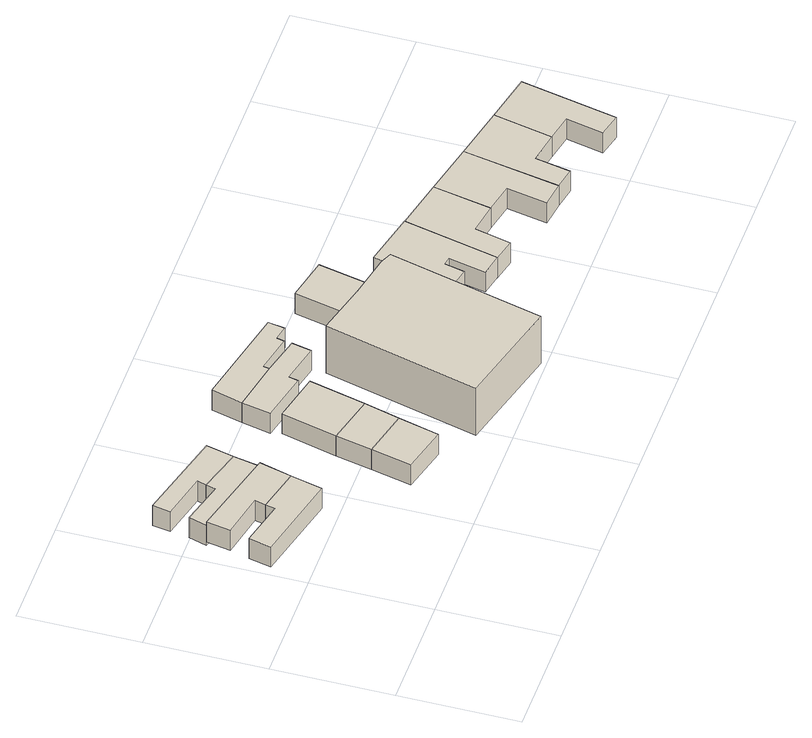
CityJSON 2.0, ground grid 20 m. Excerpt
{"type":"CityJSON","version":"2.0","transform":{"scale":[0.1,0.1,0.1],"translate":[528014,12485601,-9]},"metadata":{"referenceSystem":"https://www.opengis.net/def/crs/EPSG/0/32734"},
"CityObjects":{
"building1":{"type":"Building","attributes":{"address":"8 Page Street Woodstock Cape Town","building":"house","building:levels":1,"building_height":4.1,"plus_code":"4FRW3CCV+WJ5","ground_height":7.85,"roof_height":11.95},"geometry":[{"type":"Solid","lod":"1","boundaries":[[[[0,1,2,3]],[[1,4,5,2]],[[4,6,7,5]],[[6,8,9,7]],[[8,10,11,9]],[[10,0,3,11]],[[3,2,5,7,9,11]],[[10,8,6,4,1,0]]]]}]},
"building2":{"type":"Building","attributes":{"address":"10 Page Street Woodstock Cape Town","building":"house","building:levels":1,"building_height":4.1,"plus_code":"4FRW3CCV+WMC","ground_height":7.85,"roof_height":11.95},"geometry":[{"type":"Solid","lod":"1","boundaries":[[[[12,13,14,15]],[[13,16,17,14]],[[16,18,19,17]],[[18,1,2,19]],[[1,0,3,2]],[[0,12,15,3]],[[15,14,17,19,2,3]],[[0,1,18,16,13,12]]]]}]},
"building3":{"type":"Building","attributes":{"address":"12 Page Street Woodstock Cape Town","building":"house","building:levels":1,"building_height":4.1,"plus_code":"4FRW3CCV+WMM","ground_height":7.11,"roof_height":11.21},"geometry":[{"type":"Solid","lod":"1","boundaries":[[[[20,21,22,23]],[[21,24,25,22]],[[24,26,27,25]],[[26,28,29,27]],[[28,30,31,29]],[[30,20,23,31]],[[23,22,25,27,29,31]],[[30,28,26,24,21,20]]]]}]},
"building4":{"type":"Building","attributes":{"address":"14 Page Street Woodstock Cape Town","building":"house","building:levels":1,"building_height":4.1,"plus_code":"4FRW3CCV+XM3","ground_height":7.11,"roof_height":11.21},"geometry":[{"type":"Solid","lod":"1","boundaries":[[[[32,33,34,35]],[[33,36,37,34]],[[36,38,39,37]],[[38,21,22,39]],[[21,20,23,22]],[[20,32,35,23]],[[35,34,37,39,22,23]],[[20,21,38,36,33,32]]]]}]},
"building5":{"type":"Building","attributes":{"address":"3 Page Street Woodstock Cape Town","building":"house","building:levels":1,"building_height":4.1,"plus_code":"4FRW3CCV+VP4","ground_height":7.59,"roof_height":11.69},"geometry":[{"type":"Solid","lod":"1","boundaries":[[[[40,41,42,43]],[[41,44,45,42]],[[44,46,47,45]],[[46,40,43,47]],[[43,42,45,47]],[[46,44,41,40]]]]}]},
"building6":{"type":"Building","attributes":{"address":"5 Page Street Woodstock Cape Town","building":"house","building:levels":1,"building_height":4.1,"plus_code":"4FRW3CCV+VPH","ground_height":7.59,"roof_height":11.69},"geometry":[{"type":"Solid","lod":"1","boundaries":[[[[46,44,45,47]],[[44,48,49,45]],[[48,50,51,49]],[[50,46,47,51]],[[47,45,49,51]],[[50,48,44,46]]]]}]},
"building7":{"type":"Building","attributes":{"address":"7 Page Street Woodstock Cape Town","building":"house","building:levels":1,"building_height":4.1,"plus_code":"4FRW3CCV+WP5","ground_height":7.59,"roof_height":11.69},"geometry":[{"type":"Solid","lod":"1","boundaries":[[[[50,48,49,51]],[[48,52,53,49]],[[52,54,55,53]],[[54,50,51,55]],[[51,49,53,55]],[[54,52,48,50]]]]}]},
"building8":{"type":"Building","attributes":{"address":"9 Page Street Woodstock Cape Town","building":"house","building:levels":1,"building_height":4.1,"plus_code":"4FRW3CCV+WQM","ground_height":6.9,"roof_height":11},"geometry":[{"type":"Solid","lod":"1","boundaries":[[[[56,57,58,59]],[[57,60,61,58]],[[60,62,63,61]],[[62,64,65,63]],[[64,66,67,65]],[[66,68,69,67]],[[68,56,59,69]],[[59,58,61,63,65,67,69]],[[68,66,64,62,60,57,56]]]]}]},
"building9":{"type":"Building","attributes":{"address":"11 Page Street Woodstock Cape Town","building":"house","building:levels":1,"building_height":4.1,"plus_code":"4FRW3CCV+XQ7","ground_height":6.9,"roof_height":11},"geometry":[{"type":"Solid","lod":"1","boundaries":[[[[70,71,72,73]],[[71,57,58,72]],[[57,56,59,58]],[[56,74,75,59]],[[74,76,77,75]],[[76,78,79,77]],[[78,80,81,79]],[[80,70,73,81]],[[73,72,58,59,75,77,79,81]],[[80,78,76,74,56,57,71,70]]]]}]},
"building10":{"type":"Building","attributes":{"address":"1 Hofmeyer Lane Woodstock Cape Town","building":"yes","building:levels":3,"building_height":9.7,"plus_code":"4FRW3CCV+VR8","ground_height":7.4,"roof_height":17.1},"geometry":[{"type":"Solid","lod":"1","boundaries":[[[[82,83,84,85]],[[83,86,87,84]],[[86,88,89,87]],[[88,90,91,89]],[[90,92,93,91]],[[92,82,85,93]],[[85,84,87,89,91,93]],[[92,90,88,86,83,82]]]]}]},
"building11":{"type":"Building","attributes":{"address":"10 Hercules Street Cape Town","building":"house","building:levels":1,"building_height":4.1,"plus_code":"4FRW3CCV+WVC","ground_height":7.4,"roof_height":11.5},"geometry":[{"type":"Solid","lod":"1","boundaries":[[[[83,82,94,95]],[[82,96,97,94]],[[96,98,99,97]],[[98,83,95,99]],[[95,94,97,99]],[[98,96,82,83]]]]}]},
"building12":{"type":"Building","attributes":{"address":"2 Wright Street Woodstock Cape Town","building":"house","building:levels":1,"building_height":4.1,"plus_code":"4FRW3CCV+VWM","ground_height":7.4,"roof_height":11.5},"geometry":[{"type":"Solid","lod":"1","boundaries":[[[[100,101,102,103]],[[101,104,105,102]],[[104,106,107,105]],[[106,108,109,107]],[[108,110,111,109]],[[110,112,113,111]],[[112,114,115,113]],[[114,100,103,115]],[[103,102,105,107,109,111,113,115]],[[114,112,110,108,106,104,101,100]]]]}]},
"building13":{"type":"Building","attributes":{"address":"4 Wright Street Woodstock Cape Town","building":"house","building:levels":1,"building_height":4.1,"plus_code":"4FRW3CCV+VXJ","ground_height":7.36,"roof_height":11.46},"geometry":[{"type":"Solid","lod":"1","boundaries":[[[[116,117,118,119]],[[117,120,121,118]],[[120,122,123,121]],[[122,124,125,123]],[[124,126,127,125]],[[126,116,119,127]],[[119,118,121,123,125,127]],[[126,124,122,120,117,116]]]]}]},
"building14":{"type":"Building","attributes":{"address":"6 Wright Street Woodstock Cape Town","building":"house","building:levels":1,"building_height":4.1,"plus_code":"4FRW3CCV+VXH","ground_height":7.36,"roof_height":11.46},"geometry":[{"type":"Solid","lod":"1","boundaries":[[[[126,124,125,127]],[[124,128,129,125]],[[128,130,131,129]],[[130,132,133,131]],[[132,134,135,133]],[[134,126,127,135]],[[127,125,129,131,133,135]],[[134,132,130,128,124,126]]]]}]},
"building15":{"type":"Building","attributes":{"address":"Wright Street Woodstock Cape Town","building":"house","building:levels":1,"building_height":4.1,"plus_code":"4FRW3CCW+V28","ground_height":7.36,"roof_height":11.46},"geometry":[{"type":"Solid","lod":"1","boundaries":[[[[134,132,133,135]],[[132,136,137,133]],[[136,138,139,137]],[[138,140,141,139]],[[140,142,143,141]],[[142,134,135,143]],[[135,133,137,139,141,143]],[[142,140,138,136,132,134]]]]}]},
"building16":{"type":"Building","attributes":{"address":"Wright Street Woodstock Cape Town","building":"house","building:levels":1,"building_height":4.1,"plus_code":"4FRW3CCW+V37","ground_height":7.29,"roof_height":11.39},"geometry":[{"type":"Solid","lod":"1","boundaries":[[[[142,140,141,143]],[[140,144,145,141]],[[144,146,147,145]],[[146,148,149,147]],[[148,150,151,149]],[[150,142,143,151]],[[143,141,145,147,149,151]],[[150,148,146,144,140,142]]]]}]}
},
"vertices":[
[170,280,11],[97,298,11],[97,298,52],[170,280,52],[93,282,11],[93,282,52],[18,300,11],[18,300,52],[9,262,11],[9,262,52],[157,227,11],[157,227,52],
[184,334,11],[34,372,11],[34,372,52],[184,334,52],[27,332,11],[27,332,52],[101,316,11],[101,316,52],
[193,378,4],[120,399,4],[120,399,45],[193,378,45],[116,383,4],[116,383,45],[43,402,4],[43,402,45],[34,372,4],[34,372,45],[184,334,4],[184,334,45],
[204,424,4],[52,463,4],[52,463,45],[204,424,45],[47,433,4],[47,433,45],[124,414,4],[124,414,45],
[248,115,9],[326,95,9],[326,95,50],[248,115,50],[343,163,9],[343,163,50],[264,182,9],[264,182,50],
[359,222,9],[359,222,50],[277,242,9],[277,242,50],
[382,316,9],[382,316,50],[300,335,9],[300,335,50],
[398,385,2],[313,402,2],[313,402,43],[398,385,43],[303,354,2],[303,354,43],[385,335,2],[385,335,43],[389,351,2],[389,351,43],[455,336,2],[455,336,43],[462,369,2],[462,369,43],
[496,417,2],[327,454,2],[327,454,43],[496,417,43],[400,395,2],[400,395,43],[463,381,2],[463,381,43],[466,394,2],[466,394,43],[491,389,2],[491,389,43],
[613,274,7],[540,289,7],[540,289,104],[613,274,104],[451,312,7],[451,312,104],[385,54,7],[385,54,104],[567,8,7],[567,8,104],[632,266,7],[632,266,104],
[613,274,48],[540,289,48],[636,380,7],[636,380,48],[564,396,7],[564,396,48],
[731,127,7],[767,285,7],[767,285,48],[731,127,48],[676,306,7],[676,306,48],[648,173,7],[648,173,48],[686,165,7],[686,165,48],[694,199,7],[694,199,48],[707,196,7],[707,196,48],[694,135,7],[694,135,48],
[767,285,6],[731,127,6],[731,127,47],[767,285,47],[769,118,6],[769,118,47],[783,178,6],[783,178,47],[834,169,6],[834,169,47],[854,266,6],[854,266,47],
[883,159,6],[883,159,47],[870,92,6],[870,92,47],[912,86,6],[912,86,47],[943,246,6],[943,246,47],
[948,79,6],[948,79,47],[960,138,6],[960,138,47],[1013,128,6],[1013,128,47],[1034,226,6],[1034,226,47],
[1057,119,6],[1057,119,47],[1044,57,6],[1044,57,47],[1083,48,6],[1083,48,47],[1117,208,6],[1117,208,47]
]}
